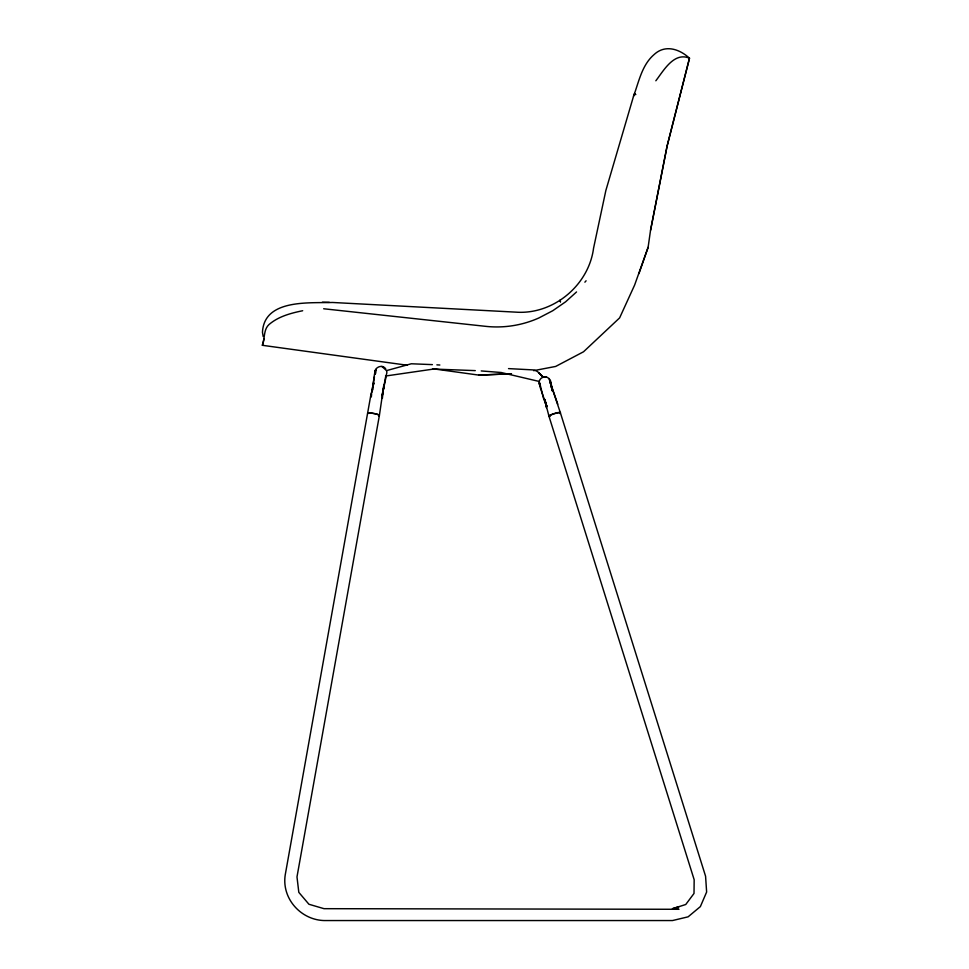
<?xml version="1.0" encoding="UTF-8"?>
<svg xmlns="http://www.w3.org/2000/svg" width="969" height="969" viewBox="0 0 969 969"><rect width="100%" height="100%" fill="white"/><g stroke="black" fill="none" stroke-linecap="round" stroke-linejoin="round"><path stroke-width="1.45" d="M550.889 385.202C551.894 381.277 549.108 376.687 544.808 376.905M548.926 416.113L694.167 879.719L694.01 893.454L685.749 904.501L672.51 908.716L678.99 909.285L324.021 908.68L308.941 904.259L298.815 892.352L296.986 876.909L379.4 415.386L382.852 391.888M374.882 374.191L375.197 370.8L375.584 373.271M371.321 396.927L371.611 394.117M371.89 391.319L374.458 376.711M385.541 377.207L382.174 395.958M533.628 370.655L555.673 366.439L583.52 351.783L619.627 317.88L634.634 285.043L648.116 247.265L650.526 230.319L667.06 146.174L689.48 58.201C679.305 48.862 665 44.235 653.966 54.676C641.841 65.165 638.874 81.856 633.532 96.222L605.855 190.493L593.561 248.209C588.764 285.274 553.396 314.804 515.992 312.151L332.549 302.473C308.929 303.2 264.101 298.937 262.466 332.294L263.205 336.618M382.367 398.368L383.845 384.56L383.336 389.889L386.28 375.863M372.241 391.512L372.69 388.799L370.618 396.321L285.237 874.862C281.531 898.384 300.644 919.823 324.021 920.55L672.51 920.55L688.111 916.831L700.369 906.609L706.631 892.037L705.577 876.23L560.336 412.624M382.234 394.637L382.707 391.936M370.618 396.321L373.901 382.828L372.581 388.012L374.543 373.816L376.069 369.419L375.245 374.373C372.653 368.172 382.113 363.23 385.735 368.886M650.562 230.319L667.096 146.186L689.504 58.213C674.036 51.611 663.583 70.676 655.843 80.778M263.943 338.993L262.369 345.303L407.198 365.228M262.369 345.303C265.143 338.52 263.205 329.92 268.982 324.567C278.382 316.463 290.785 313.169 302.679 310.734M638.934 273.67L648.164 247.265M584.888 282.185L586.088 280.792M633.532 96.222L634.089 94.49L635.785 94.538L634.441 93.436M576.543 291.948L565.617 301.807L552.718 310.746L538.788 318.002A103.344 103.089 -47.2 0 1 485.711 326.347L323.67 308.76M672.51 908.68L679.124 906.609M381.871 366.439L386.558 370.606L411.316 363.775L432.392 364.623M385.517 376.033L433.579 369.056L475.282 370.618M478.856 375.088L511.511 373.768L478.856 375.112L432.574 368.717M329.303 302.34L322.374 302.195M436.874 364.853L439.853 365.01M508.531 368.608L532.417 369.867A9.545 9.545 0 0 1 538.667 372.641L543.27 377.171L546.359 377.062L543.258 377.171L538.667 372.641L543.258 377.171A5.971 5.971 0 0 0 539.212 381.459L539.951 386.037M481.23 370.933L501.082 372.496L539.212 381.459M560.409 412.867L550.331 382.852L552.282 390.81L551.422 384.911L549.157 379.303M546.77 406.641L543.355 397.859L539.903 383.712M557.769 404.194L551.07 384.838M546.77 406.52L539.987 386.825L539.454 382.307M545.22 401.772L548.999 416.343M545.329 401.554L546.867 406.629M546.843 406.483L544.832 399.398L546.346 407.683M550.998 384.911L552.282 390.81L550.065 380.478L550.683 384.027M386.558 370.606L386.813 372.011A5.971 5.971 0 0 1 386.268 374.809M539.055 383.082L539.309 384.62M549.689 416.343A5.971 0.896 -17.4 0 1 550.961 414.768A5.971 0.896 -17.4 0 1 558.289 412.528A5.971 0.896 -17.4 0 1 559.573 413.327M367.651 413.339A5.971 0.933 10.1 0 1 375.051 413.715A5.971 0.933 10.1 0 1 378.613 415.725M367.796 413.666A5.971 0.945 9.9 0 1 374.446 413.63A5.971 0.945 9.9 0 1 378.528 415.762M549.895 416.561A5.971 0.945 -17 0 1 550.828 415.035A5.971 0.945 -17 0 1 558.156 412.794A5.971 0.945 -17 0 1 559.779 413.545M560.445 301.795L559.985 300.354L560.445 301.795"/></g></svg>
